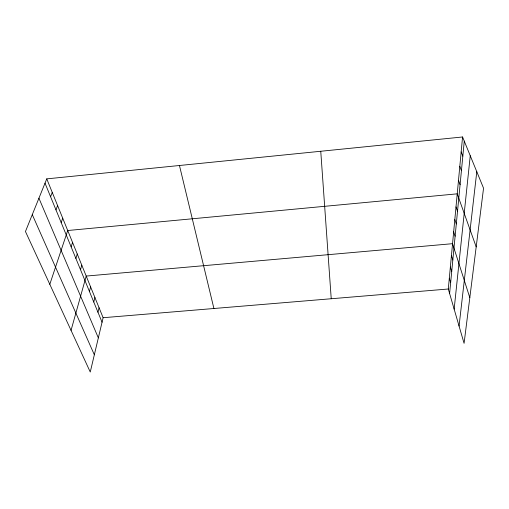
<?xml version="1.0" encoding="UTF-8"?>
<svg xmlns="http://www.w3.org/2000/svg" width="509" height="509" viewBox="0 0 509 509"><rect width="100%" height="100%" fill="white"/><g stroke="black" fill="none" stroke-linecap="round" stroke-linejoin="round"><path stroke-width="0.76" d="M462.566 136.978L483.55 188.203L464.081 343.34L448.302 289.004L462.566 136.978L46.752 178.869L25.45 231.512L90.258 372.022L103.117 317.718L46.752 178.869M449.606 293.489L464.272 141.139M454.149 309.135L470.252 155.741M459.061 326.059L476.793 171.711M97.963 312.259L99.07 307.76M93.758 302.002L94.909 297.51M89.425 291.441L90.627 286.955M71.044 330.366L86.212 276.075L452.552 243.684L469.813 297.682M80.492 269.668L81.796 265.202M75.892 258.445L77.247 253.991M71.145 246.871L72.558 242.437M49.806 284.321L67.716 230.52L457.228 193.834L476.189 246.884M61.195 222.611L62.728 218.221M55.977 209.893L57.574 205.528M50.588 196.748L52.255 192.415M103.117 317.718L448.302 289.004M32.283 214.62L94.337 354.792M38.926 198.211L98.339 337.881M45.015 183.164L102.048 322.216M461.16 151.93L462.827 156.142M459.805 166.373L461.434 170.63M458.501 180.332L460.085 184.633M456.007 206.902L457.521 211.267M454.817 219.551L456.299 223.947M453.665 231.805L455.116 236.227M451.438 255.543L452.825 259.997M450.363 267.04L451.718 271.507M449.313 278.188L450.643 282.667M179.454 165.501L213.914 308.499M320.753 151.268L331.232 298.738"/></g></svg>
